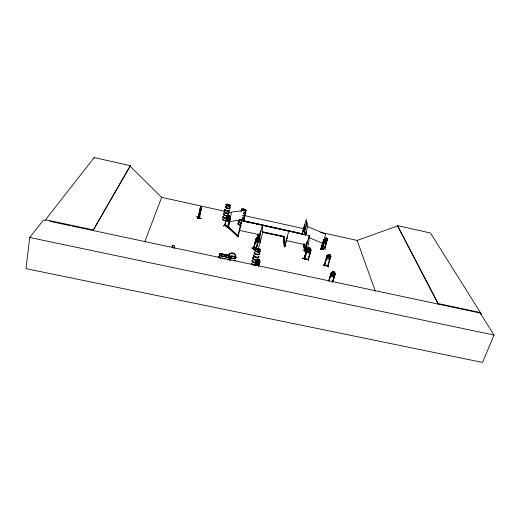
<?xml version="1.0" encoding="UTF-8"?>
<svg xmlns="http://www.w3.org/2000/svg" width="520" height="520" viewBox="0 0 520 520"><rect width="100%" height="100%" fill="white"/><g stroke="black" fill="none" stroke-linecap="round" stroke-linejoin="round"><path stroke-width="0.78" d="M227.143 216.151L228.345 215.007L229.495 215.456L230.256 217.419L228 227.338L230.483 217.834L228.286 227.286M256.458 260.182L255.067 265.544M200.167 208.832L200.369 211.334L200.961 210.327L200.33 211.328L200.07 210.789M200.096 210.828L200.161 208.832M201.35 206.817L199.206 218.283M240.162 226.551L240.513 226.629L238.232 236.288L237.569 236.288L227.851 227.389L230.275 217.406M227.851 227.389L228.501 227.396L238.219 236.203M238.277 236.008L237.919 235.761L238.192 236.262M260.884 231.082L260.533 230.952L256.081 248.658L256.334 248.365M237.77 235.358L237.757 236.886L237.627 235.333M237.757 236.886L237.848 235.196M253.851 248.631L253.468 248.573M256.042 239.031L253.617 248.898M304.623 250.672L307.262 241.163L307.606 241.234L304.954 250.874L304.544 250.588L304.889 250.731M306.169 259.279L302.269 258.187M306.774 251.082L302.971 250.159M306.911 249.002L304.161 258.512M310.615 251.57L308.9 252.811L307.574 252.453C305.76 247.605 306.93 253.611 308.9 252.811M310.681 250.029L311.038 250.12L308.282 259.798M310.232 248.19L308.893 247.852L307.834 249.23L307.502 250.386L308.087 251.518L308.952 251.739L310.076 251.05L310.232 248.177L308.9 247.832L307.138 249.054L304.382 258.791L304.876 258.557M304.408 258.369L304.564 258.401M304.87 250.478L304.616 250.406M308.464 260.585L308.406 258.798L308.302 260.338M308.392 259.441L307.931 259.435M310.726 249.847L307.938 259.721L308.048 259.292M284.57 246.253L284.993 246.402L284.668 245.908L284.648 246.344L288.769 231.004L309.264 235.502L308.744 243.107L304.298 258.7M307.528 249.158L307.144 249.041M305.962 252.844L306.56 245.005L286.175 240.565M308.341 259.435L304.525 258.401M304.889 258.655L307.515 249.151M326.118 239.558L325.832 241.417L325.104 242.06L325.175 240.883L326.086 239.538M304.356 259.337L304.226 257.946M304.493 257.797L304.317 259.538L304.395 257.959M200.564 207.402L198.361 216.911L200.597 207.369M201.214 208.702L201.039 206.31L201.292 206.843M197.301 218.153L201.025 218.562L197.275 218.03M197.301 217.893L201.025 218.303M201 218.478L197.275 218.062M256.516 248.456L260.475 249.386L256.516 248.521M45.877 220.487L43.524 219.986L29.718 237.49L26 268.639L482.534 362.434L494 335.056L480.22 313.06L71.793 226.011M322.348 248.944L325.084 239.694L322.101 248.969L324.656 248.612L327.379 239.401L327.028 239.258M201.208 206.882L200.655 209.417L201.338 206.85M94.049 158.262L94.153 157.566L130.37 165.678L92.885 230.731L130.37 165.678M201.208 208.611L199.056 218.27L201.24 208.566M201.078 206.317L200.447 207.35L198.334 216.892M223.743 226.005L225.524 224.9L223.789 225.81M224.601 225.589L226.857 216.067M229.567 220.253L228.105 221.286L227.013 220.844L226.245 218.933L226.571 217.464M224.958 225.349C225.31 226.285 224.458 224.614 225.036 225.368M227.208 216.08L225.017 225.674M227.26 216.106L226.883 216.106L228.345 215.007M227.175 227.344L228.911 226.258M227.702 226.434L227.675 226.72M228.007 227.331L231.602 212.069L246.175 210.243L243.516 221.143M228.501 227.396L227.916 227.097L237.64 235.989L238.303 235.989L228.572 227.103M237.952 235.839L237.803 236.178L241.592 220.656L262.379 225.212L262.613 233.077L258.414 248.703M243.185 221.124L244.784 215.93L244.452 215.911M243.275 221.175L244.543 215.963M243.425 221.084L244.692 215.878M252.174 247.884L254.618 249.873L252.161 247.897M302.308 258.031L306.228 259.006M262.379 225.212L256.399 248.612L253.357 248.944L253.597 248.664M257.094 241.989L256.022 242.112L255.424 240.63L255.814 239.089L257.244 237.432L258.297 237.334L258.986 238.881L256.191 248.729L258.615 238.843L258.986 238.881M253.494 249.015L255.853 239.109L256.224 239.142L253.435 249.022L256.458 248.697M253.448 249.008L255.781 239.077L257.218 237.412L258.271 237.315L256.055 242.067M255.222 247.767L257.881 249.496L255.385 247.722M257.985 240.734L258.811 240.597L258.713 234.15M258.037 240.331L260.299 240.929M254.722 265.395L256.087 260.111L257.822 258.98L256.464 261.644L257.036 262.99L257.881 263.341L258.986 262.717C258.804 256.087 260.559 261.17 259.532 263.419L257.816 264.531L256.516 263.978L255.73 261.762M254.787 265.356L256.106 260.097M256.146 260.13L257.829 259.031L259.129 259.526L257.816 264.531L256.548 263.945L257.822 258.98M258.317 266.11C259.409 259.753 260.891 260.462 258.661 266.26M258.382 266.071L259.649 261.469M283.433 236.607L262.464 232.33M284.329 246.447L283.329 236.613L284.329 246.447L285.077 246.61L284.128 236.483L262.529 231.764M284.525 245.33L284.655 247.052M285.077 246.61L284.128 236.483M302.218 233.948L304.7 224.933L302.048 234.019M298.948 233.376L302.101 234.072L306.248 219.421L307.645 226.616L305.253 235.099M304.219 231.316L306.787 222.183M304.447 232.583L307.021 223.418M305.065 235.047L306.026 232.128L306.358 232.381L305.519 235.333M305.195 235.079L306.026 232.128M305.468 235.365L306.358 232.381M304.207 243.815L305.298 250.998L304.558 250.835L304.707 250.263M307.483 241.254L304.798 250.679M304.935 250.861L309.264 235.502M305.182 251.303L304.882 249.75L305.149 251.466M304.135 258.655L306.917 248.865M320.541 249.587L322.27 248.755L320.6 249.392M323.668 239.746L320.964 249.028L321.341 249.106L324.031 239.85L323.719 239.72L320.964 248.957M324.851 239.727C326.671 238.836 326.677 232.258 322.003 248.911L324.565 248.547M322.147 248.969L325.013 239.493M322.394 248.937L322.276 248.644M323.329 247.722L326.001 249.373M320.704 248.086L323.447 249.581M324.474 248.658L324.571 248.326M327.093 239.226L324.415 248.658L327.269 239.323L326.872 237.946L326.001 238.095L325.15 239.597L324.825 240.702L325.124 241.501L325.689 241.43C327.431 241.007 326.333 235.865 327.379 239.401M324.656 248.619L327.294 239.311M324.22 265.038C332 267.709 324.409 263.815 324.077 265.369L326.944 255.6L328.718 254.339L330.05 254.631L330.85 256.464M324.493 265.401L327.405 255.567M324.252 266.175L323.668 264.459M324.461 265.454L327.405 255.58M330.856 256.536L330.467 256.276L327.555 266.117L328.081 265.798M327.782 265.343L328.393 267.065L327.828 265.317M328.022 265.785L327.951 266.214L324.064 265.311M330.902 256.458L327.951 266.214L327.555 266.117M327.99 266.208L327.743 265.798M328.725 280.917L331.091 272.922L332.969 271.609L334.386 271.928L334.172 274.885L332.963 275.652L332.059 275.457L331.448 274.307L332.988 271.674M328.738 280.982L331.13 272.948L332.976 271.628M329.115 281.067L331.584 272.903M332.183 282.425L334.893 273.618M332.774 281.781L335.225 273.825L334.38 271.908L335.231 273.904L334.854 273.825M332.793 281.846L335.27 273.819M260.306 240.981L257.998 240.474M397.443 225.615L438.301 303.583L438.113 304.083L397.443 225.615L430.463 233.006L480.422 312.559L480.22 313.06M257.738 251.836L257.569 251.823M257.634 250.237L257.797 250.296M258.459 240.78L260.884 231.03M300.326 233.467L303.914 234.247M196.489 216.483L200.155 216.859M144.755 241.891L161.681 197.217M481.039 314.769L481.637 313.287M258.187 259.337L257.406 260.663M232.882 258.525L232.713 258.518M232.817 256.425L233.103 256.536M232.583 256.62L233.201 256.828M227.435 255.573C226.421 254.781 227.572 255.886 227.272 255.587M226.883 257.244L227.032 257.159M243.633 209.514L243.275 209.306L243.653 209.261M221.969 256.139L221.598 256.094M221.806 254.156L221.832 254.092M221.871 254.293L222.313 254.248L221.734 254.156M257.517 237.62L256.834 238.992L256.847 240.253L257.673 239.583L257.55 237.64M326.228 238.251L325.5 240.721L326.222 240.084L326.261 238.264M227.864 204.62L228.572 204.808L228.144 204.796M228.248 206.011L227.877 205.959L228.286 206.031M226.48 226.544L229.242 228.098L226.486 226.525M226.623 226.473L229.086 228.111M227.858 204.685L228.553 204.834M326.476 239.291L326.872 240.662L326.476 239.291L325.572 239.421L324.428 242.041L324.733 242.84L326.125 241.819L326.423 239.311M320.574 248.131L323.258 249.775M251.953 248.112L254.599 249.841L251.96 248.086M228.683 215.391L227.851 217.191L228.462 218.069L229.119 216.964L229.053 215.54L228.664 215.404M200.902 209.703L200.531 210.269L200.375 208.728L201.032 206.356M228.352 215.053L227.188 217.444L227.714 218.628L228.456 218.914L229.411 218.316L229.495 215.456M223.73 225.947L225.466 225.036M94.153 157.566L45.559 219.739L93.022 229.859M324.324 240.994L325.605 239.441M324.305 240.981L325.598 239.401M325.175 243.692L326.469 242.112L325.143 243.672L324.298 243.808L323.901 242.437M227.773 226.395L225.017 225.466L228.274 226.889M258.479 261.931L257.901 262.399L257.218 261.397M232.85 258.375L232.577 258.408M226.558 217.431L228.04 216.372L226.869 218.81L227.396 219.993L228.137 220.285L229.093 219.687C228.384 211.517 231.712 224.081 229.144 216.859M228.43 219.921L229.918 218.914M229.619 220.272L228.118 221.338L226.967 220.883L226.245 218.933M326.983 255.639L328.725 254.384L330.057 254.65L329.862 257.478L328.718 258.206L327.86 258.017L327.288 256.919L328.718 254.339M326.482 257.159L327.334 258.98L328.666 259.272L330.434 257.998M334.782 275.45L332.904 276.764L331.494 276.445L332.891 276.699M307.177 249.08L308.906 247.878M257.829 264.466L259.552 263.406M259.889 261.749L259.474 261.638M258.18 259.435L258.628 259.603L258.668 261.196M243.503 210.503L243.653 210.659M243.419 209.326L243.9 209.404L243.6 209.177M321.302 248.794L321.009 248.658M322.27 248.742L320.58 249.548M226.187 213.343L226.343 213.233M227.123 227.35L228.897 226.421M227.624 226.772L229.964 217.159M227.286 219.518C225.732 214.662 226.467 220.292 228.436 219.967M327.366 255.561L327.008 255.697M320.73 232.394L357.182 240.422L397.306 226.025M227.994 226.922L228.228 226.889M233.123 256.653L232.791 256.639M227.26 255.216L226.811 255.424M221.78 256.094L221.806 255.989M285.084 246.058L284.733 245.928M256.224 248.287L256.568 248.326M304.382 258.739L308.211 259.779M229.359 221.592L243.893 219.577M322.244 248.638L324.37 248.352M324.467 248.411L322.368 248.631M230.483 217.834L230.237 217.867M324.695 242.469L325.598 242.339L326.839 240.767M324.298 241.098L324.721 242.489L325.565 242.32M324.76 239.668L325.084 239.694M198.952 218.101L199.089 217.906M198.25 216.775L199.024 218.231M256.146 248.404L253.526 248.664M256.23 248.463L253.734 248.658M233.123 256.796L232.648 256.724M257.757 250.172L257.264 249.958M257.686 250.088L257.147 250.029M257.79 250.237L257.218 250.166M238.18 236.249L237.835 236.106L238.18 236.184M224.725 225.251L224.647 225.596M224.647 225.531L228 226.85M221.878 254.234L222.255 254.41M257.361 250.016L257.615 249.977M243.724 209.528L243.353 209.346M324.084 265.304L324.454 265.375M284.642 246.259L284.993 246.402M258.219 240.162C258.603 241.462 255.054 244.264 258.525 240.247M222.086 254.54L221.592 254.306M29.718 237.49L494 335.056M256.555 248.255L260.475 249.392M438.301 303.583L480.422 312.559M49.803 221.325L70.226 225.68M260.344 240.838L258.063 240.435M258.719 241.41L258.479 240.604M333.834 272.058L333.379 271.96L332.495 273.24L332.547 274.671L333.638 274.242L333.84 272.077M331.162 273.033L331.539 273.111M284.414 246.149L285.155 246.311M305.383 250.698L304.642 250.542L303.615 244.426M262.45 232.056L284.05 236.769M239.245 230.341L259.922 234.845L260.078 242.944M357.084 240.266L375.336 291.252M224.952 211.296L161.636 197.347L130.254 166.368M228.911 212.167L231.283 212.693M244.744 215.657L304.103 228.735M243.016 220.545L302.178 233.792L243.003 220.805M255.554 223.6L302.101 234.072M242.938 221.091L250.036 222.644M251.615 222.995L254.768 223.685M256.347 224.029L259.5 224.725M261.079 225.069L290.271 231.472M294.209 232.336L297.369 233.031M304.46 258.824L308.256 259.727L311.103 250.055L310.232 248.177M284.901 246.324L287.534 236.899L287.19 236.828M321.211 249.125L325.695 234.175L307.645 226.616M233.064 256.568L232.707 256.737M228.02 216.379L229.19 216.821M306.3 232.408L305.903 232.096M257.81 259.044L259.096 259.565L259.916 261.749M308.769 237.458L322.959 243.49M255.255 247.728L257.887 249.522M324.266 241.111L324.721 242.489M257.25 237.471L256.029 240.214L256.464 241.078L258.063 240.019L258.245 237.367M198.542 216.684L199.154 217.867M198.412 216.671L199.212 218.27M330.603 274.56L331.5 276.464M303.706 228.475L304.798 234.559M258.544 241.339L258.505 239.681M304.122 244.101L305.298 250.998M303.401 243.945L304.558 250.835M258.7 238.472L258.733 240.897M257.978 233.987L258.017 237.211M257.901 234.28L257.946 237.504M258.655 256.711A2.724 1.059 14.4 0 1 257.225 257.673A2.724 1.059 14.4 0 1 253.929 256.607A2.724 1.059 14.4 0 1 254.222 255.275M258.733 256.548A2.763 1.073 14.4 0 1 255.794 257.296A2.763 1.073 14.4 0 1 253.812 255.229M259.2 253.357A2.769 1.066 14.4 0 1 258.615 254.618A2.769 1.066 14.4 0 1 255.151 253.87A2.769 1.066 14.4 0 1 254.547 252.356M258.778 256.23A2.724 1.059 14.4 0 1 255.879 256.971A2.724 1.059 14.4 0 1 253.922 254.924M259.123 253.526A2.73 1.053 14.4 0 1 258.55 254.768A2.73 1.053 14.4 0 1 255.132 254.033A2.73 1.053 14.4 0 1 254.534 252.538M258.772 256.399A2.763 1.073 14.4 0 1 255.833 257.153A2.763 1.073 14.4 0 1 253.851 255.08M259.24 253.208A2.769 1.066 14.4 0 1 258.655 254.469A2.769 1.066 14.4 0 1 255.19 253.721A2.769 1.066 14.4 0 1 254.579 252.207M259.252 253.045A2.73 1.047 14.4 0 1 258.674 254.286A2.73 1.047 14.4 0 1 255.255 253.552A2.73 1.047 14.4 0 1 254.657 252.057M257.4 259.857A2.717 1.066 14.4 0 1 253.656 259.058A2.717 1.066 14.4 0 1 253.656 257.511M257.368 260.026A2.724 1.066 14.4 0 1 253.611 259.22A2.724 1.066 14.4 0 1 253.611 257.667M257.394 259.922A2.724 1.066 14.4 0 1 253.636 259.123A2.724 1.066 14.4 0 1 253.63 257.569M256.633 264.673A2.75 1.099 14.4 0 1 256.373 265.473M251.732 264.485A2.75 1.099 14.4 0 1 251.739 263.354M256.678 264.355A2.711 1.085 14.4 0 1 254.131 265.219M253.448 265.031A2.711 1.085 14.4 0 1 251.849 263.062M256.672 264.524A2.75 1.099 14.4 0 1 255.989 265.473M254.787 265.506A2.75 1.099 14.4 0 1 254.092 265.395M252.746 264.959A2.75 1.099 14.4 0 1 251.778 263.211M256.614 262.918A2.717 1.073 14.4 0 1 253.13 262.269A2.717 1.073 14.4 0 1 252.453 260.695M255.522 262.652A2.756 1.092 14.4 0 1 252.694 261.651A2.756 1.092 14.4 0 1 252.499 260.364M255.554 262.47A2.717 1.073 14.4 0 1 252.766 261.482A2.717 1.073 14.4 0 1 252.577 260.214M256.106 260.312A2.717 1.066 14.4 0 1 253.123 259.161A2.717 1.066 14.4 0 1 253.546 257.933M257.335 260.13A2.724 1.066 14.4 0 1 253.578 259.331A2.724 1.066 14.4 0 1 253.578 257.777M251.466 264.322A2.704 1.079 14.4 0 1 252.155 263.4M255.483 262.802A2.756 1.092 14.4 0 1 252.655 261.794A2.756 1.092 14.4 0 1 252.467 260.514M229.047 210.321A2.385 0.806 13.3 0 1 228.423 211.224A2.385 0.806 13.3 0 1 225.433 210.567A2.385 0.806 13.3 0 1 225.03 209.43M229.112 210.171A2.418 0.819 13.3 0 1 227.253 211.01A2.418 0.819 13.3 0 1 224.776 209.417M228.547 212.466A2.385 0.812 13.2 0 1 226.707 213.304A2.385 0.812 13.2 0 1 224.269 211.725M228.572 212.322A2.373 0.806 13.2 0 1 226.746 213.155A2.373 0.806 13.2 0 1 224.315 211.582M228.572 212.375A2.385 0.812 13.2 0 1 226.733 213.213A2.385 0.812 13.2 0 1 224.289 211.633M229.71 207.597A2.418 0.806 13.3 0 1 227.851 208.422A2.418 0.806 13.3 0 1 225.375 206.837M225.628 206.694A2.418 0.806 13.3 0 1 226.025 206.609M229.151 209.885A2.385 0.806 13.3 0 1 227.311 210.711A2.385 0.806 13.3 0 1 224.874 209.144M229.651 207.747A2.385 0.799 13.3 0 1 227.812 208.566A2.385 0.799 13.3 0 1 225.368 206.999M229.144 210.035A2.418 0.812 13.3 0 1 227.279 210.873A2.418 0.812 13.3 0 1 224.809 209.281M229.743 207.467A2.418 0.806 13.3 0 1 228.943 208.383A2.418 0.806 13.3 0 1 225.797 207.539A2.418 0.806 13.3 0 1 226.057 206.479M229.749 207.317A2.385 0.799 13.3 0 1 228.963 208.221A2.385 0.799 13.3 0 1 225.856 207.389A2.385 0.799 13.3 0 1 226.109 206.343M228.488 212.7A2.373 0.812 13.2 0 1 227.864 213.616A2.373 0.812 13.2 0 1 224.881 212.959A2.373 0.812 13.2 0 1 224.478 211.816M228.527 212.563A2.385 0.812 13.2 0 1 227.903 213.486A2.385 0.812 13.2 0 1 224.906 212.823A2.385 0.812 13.2 0 1 224.504 211.679M227.922 215.742A2.412 0.832 13.2 0 1 224.672 215.339A2.412 0.832 13.2 0 1 223.938 214.013M228 214.91A2.412 0.832 13.2 0 1 228.176 215.592M227.474 215.963A2.379 0.819 13.2 0 1 224.406 215.364A2.379 0.819 13.2 0 1 223.931 214.175M227.942 215.059A2.379 0.819 13.2 0 1 228.208 215.534M228.033 214.78A2.412 0.832 13.2 0 1 227.396 215.716A2.412 0.832 13.2 0 1 224.374 215.046A2.412 0.832 13.2 0 1 223.971 213.883M228.04 214.63A2.379 0.819 13.2 0 1 226.207 215.475A2.379 0.819 13.2 0 1 223.775 213.889M226.974 218.094A2.373 0.826 13.2 0 1 223.912 217.497A2.373 0.826 13.2 0 1 223.438 216.3M226.382 218.55A2.373 0.826 13.2 0 1 223.594 217.808A2.373 0.826 13.2 0 1 223.34 216.73M227.039 220.331A2.373 0.832 13.2 0 1 223.847 220.201A2.373 0.832 13.2 0 1 222.865 218.77M226.428 218.413A2.405 0.839 13.2 0 1 223.607 217.659A2.405 0.839 13.2 0 1 223.347 216.567M226.46 218.283A2.405 0.839 13.2 0 1 223.633 217.529A2.405 0.839 13.2 0 1 223.379 216.437M227.013 220.422A2.373 0.832 13.2 0 1 223.828 220.292A2.373 0.832 13.2 0 1 222.839 218.855M244.667 215.228A2.385 0.812 13.7 0 1 242.977 215.878M244.732 215.085A2.418 0.819 13.7 0 1 243.022 215.742M244.147 217.38A2.385 0.819 13.7 0 1 242.457 218.036M244.166 217.289A2.385 0.819 13.7 0 1 242.476 217.945M245.128 212.258A2.425 0.812 13.7 0 1 243.646 213.161M244.77 214.799A2.385 0.806 13.7 0 1 243.081 215.449M245.291 212.654A2.392 0.806 13.7 0 1 243.607 213.297M244.764 214.955A2.418 0.819 13.7 0 1 243.055 215.612M245.161 212.128A2.425 0.812 13.7 0 1 243.678 213.025M241.078 211.224A2.425 0.812 13.7 0 0 240.832 211.374A2.392 0.799 13.7 0 1 240.903 211.231M245.174 211.978A2.392 0.799 13.7 0 1 243.711 212.862M243.581 220.201A2.379 0.826 13.7 0 1 241.819 220.636A2.379 0.826 13.7 0 1 239.226 219.667M243.607 219.694A2.412 0.832 13.7 0 1 242.469 220.409A2.412 0.832 13.7 0 1 239.636 219.648M243.614 219.537A2.379 0.819 13.7 0 1 242.743 220.239A2.379 0.819 13.7 0 1 240.169 219.733M244.12 217.477A2.385 0.819 13.7 0 1 242.431 218.133M241.306 222.768A2.379 0.832 13.7 0 1 238.881 221.93A2.379 0.832 13.7 0 1 238.764 220.961M241.768 223.236A2.373 0.832 13.7 0 1 238.778 222.358A2.373 0.832 13.7 0 1 239.037 221.292M241.267 225.284A2.379 0.839 13.7 0 1 238.277 224.406A2.379 0.839 13.7 0 1 238.544 223.333M241.819 223.1A2.412 0.839 13.7 0 1 238.784 222.216A2.412 0.839 13.7 0 1 239.05 221.136M241.28 222.931A2.412 0.839 13.7 0 1 238.654 221.949A2.412 0.839 13.7 0 1 239.083 221M241.248 225.375A2.379 0.839 13.7 0 1 238.258 224.497A2.379 0.839 13.7 0 1 238.524 223.425M243.561 220.266A2.412 0.832 13.7 0 1 241.865 220.5A2.412 0.832 13.7 0 1 239.603 219.778M244.062 218.042A2.379 0.812 13.7 0 1 242.398 218.27M218.641 257.582A2.756 1.105 13.2 0 1 219.011 256.802M223.964 258.388A2.801 1.125 13.2 0 1 223.21 258.739M218.914 257.589A2.801 1.125 13.2 0 1 219.05 256.464M223.964 258.206A2.756 1.105 13.2 0 1 221.975 258.583A2.763 1.105 13.2 0 0 223.971 258.206A2.763 1.105 13.4 0 0 225.18 259.155M223.931 258.538A2.801 1.125 13.2 0 1 223.633 258.745M218.881 257.738A2.801 1.125 13.2 0 1 219.011 256.614M224.12 258.85A2.795 1.118 13.4 0 1 223.873 258.525M228.956 258.733A2.795 1.118 13.4 0 1 229.158 259.649M228.989 258.589A2.795 1.118 13.4 0 1 228.897 259.714M224.153 258.7A2.795 1.118 13.4 0 1 223.912 258.375M229.002 258.421A2.763 1.105 13.4 0 1 227.221 259.701M230.185 260.383A2.795 1.118 13.6 0 1 229.769 260.058M229.522 259.727A2.795 1.118 13.6 0 1 230.315 258.791M234.832 260.267A2.795 1.118 13.6 0 1 234.793 260.851M229.567 259.324A2.75 1.105 13.6 0 1 230.302 258.973M234.748 260.429A2.75 1.105 13.6 0 1 234.819 260.735A2.795 1.118 13.6 0 0 234.871 260.117M230.224 260.234A2.795 1.118 13.6 0 1 229.808 259.909M229.554 259.578A2.795 1.118 13.6 0 1 229.899 258.778M234.871 259.942A2.756 1.105 13.6 0 1 234.553 260.735M230.834 260.358A2.756 1.105 13.6 0 1 229.97 258.628M325.124 240.422L325.267 241.43L324.493 242.651L325.358 241.618L325.702 242.476L325.559 241.397L326.346 240.227L325.475 241.189L325.143 240.383M229.222 217.932L228.358 218.836L228.709 220.246L228.124 218.972L227.13 219.648L227.975 218.673L227.643 217.315L228.208 218.524L229.222 217.932M309.719 248.3L309.562 250.4L308.542 250.783L308.471 249.399L309.289 248.19L309.719 248.3M227.682 217.9L227.526 218.562L228.144 219.44L228.638 218.998L228.755 216.905L228.364 216.769L227.682 217.9M328.269 255.905L328.068 256.581L328.757 257.368L329.557 256.178L329.531 254.774L329.101 254.677L328.269 255.905M322.14 248.489L320.619 249.418L322.159 248.502M236.321 257.186L235.248 257.777L234.553 256.808L235.164 256.939A3.152 2.886 3.9 0 0 232.772 253.468A3.152 2.886 3.9 0 0 229.014 255.625L229.625 255.756L228.494 256.334L227.734 255.353L228.345 255.483A3.776 3.451 4 0 1 232.843 252.895A3.776 3.451 4 0 1 235.709 257.056L236.321 257.186M173.972 248.118L173.914 248.138A1.489 1.118 71.8 0 0 174.304 246.253A1.489 1.118 71.8 0 0 172.712 245.427A1.489 1.118 71.8 0 0 172.322 247.319L172.386 247.299A1.489 1.118 71.8 0 1 172.77 245.408A1.489 1.118 71.8 0 1 174.363 246.233A1.489 1.118 71.8 0 1 173.972 248.118M255.703 251.036A2.736 1.04 14.4 0 0 260.156 251.511A2.736 1.04 14.4 0 0 256.867 249.489A2.736 1.04 14.4 0 0 255.703 251.036M255.651 251.277A2.73 1.04 14.4 0 0 260.084 251.745A2.73 1.04 14.4 0 0 256.808 249.737A2.73 1.04 14.4 0 0 255.651 251.277M255.684 251.121A2.736 1.047 14.4 0 0 260.137 251.596A2.736 1.047 14.4 0 0 256.841 249.581A2.736 1.047 14.4 0 0 255.684 251.121M226.493 205.309A2.392 0.793 13.3 0 0 230.431 205.81A2.392 0.793 13.3 0 0 227.662 204.211A2.392 0.793 13.3 0 0 226.493 205.309M226.447 205.524A2.385 0.793 13.3 0 0 230.373 206.024A2.385 0.793 13.3 0 0 227.617 204.425A2.385 0.793 13.3 0 0 226.447 205.524M241.989 209.995A2.398 0.799 13.7 0 0 245.915 210.489A2.398 0.799 13.7 0 0 243.081 208.864A2.398 0.799 13.7 0 0 241.989 209.995M241.943 210.203A2.385 0.793 13.7 0 0 245.85 210.697A2.385 0.793 13.7 0 0 243.035 209.079A2.385 0.793 13.7 0 0 241.943 210.203M219.973 255.307A2.775 1.099 13.2 0 0 224.556 255.775A2.775 1.099 13.2 0 0 221.37 253.721A2.775 1.099 13.2 0 0 219.973 255.307M219.921 255.547A2.763 1.099 13.2 0 0 224.484 256.016A2.763 1.099 13.2 0 0 221.312 253.968A2.763 1.099 13.2 0 0 219.921 255.547M219.953 255.398A2.769 1.099 13.2 0 0 224.53 255.859A2.769 1.099 13.2 0 0 221.344 253.806A2.769 1.099 13.2 0 0 219.953 255.398M219.941 258.031A2.756 1.105 13.2 0 0 220.578 258.284A2.763 1.105 13.2 0 1 219.934 258.037M219.122 256.315A2.756 1.105 13.2 0 0 219.394 257.738A2.763 1.105 13.2 0 1 219.115 256.315M225.225 256.432A2.769 1.099 13.4 0 0 229.788 256.893A2.769 1.099 13.4 0 0 226.583 254.839A2.769 1.099 13.4 0 0 225.225 256.432M225.173 256.672A2.756 1.099 13.4 0 0 229.717 257.133A2.756 1.099 13.4 0 0 226.531 255.08A2.756 1.099 13.4 0 0 225.173 256.672A2.75 1.092 13.4 0 0 229.71 257.133A2.75 1.092 13.4 0 0 226.531 255.086A2.75 1.092 13.4 0 0 225.173 256.672M225.199 256.529A2.769 1.099 13.4 0 0 229.762 256.99A2.769 1.099 13.4 0 0 226.558 254.93A2.769 1.099 13.4 0 0 225.199 256.529M229.073 259.805A2.756 1.105 13.4 0 0 229.19 259.532A2.763 1.105 13.4 0 1 229.08 259.805M230.886 257.641A2.763 1.099 13.6 0 0 235.43 258.102A2.763 1.099 13.6 0 0 232.213 256.042A2.763 1.099 13.6 0 0 230.886 257.641M230.834 257.881A2.756 1.092 13.6 0 0 235.365 258.336A2.756 1.092 13.6 0 0 232.154 256.282A2.756 1.092 13.6 0 0 230.834 257.881M230.867 257.725A2.763 1.099 13.6 0 0 235.411 258.187A2.763 1.099 13.6 0 0 232.186 256.126A2.763 1.099 13.6 0 0 230.867 257.725"/></g></svg>
